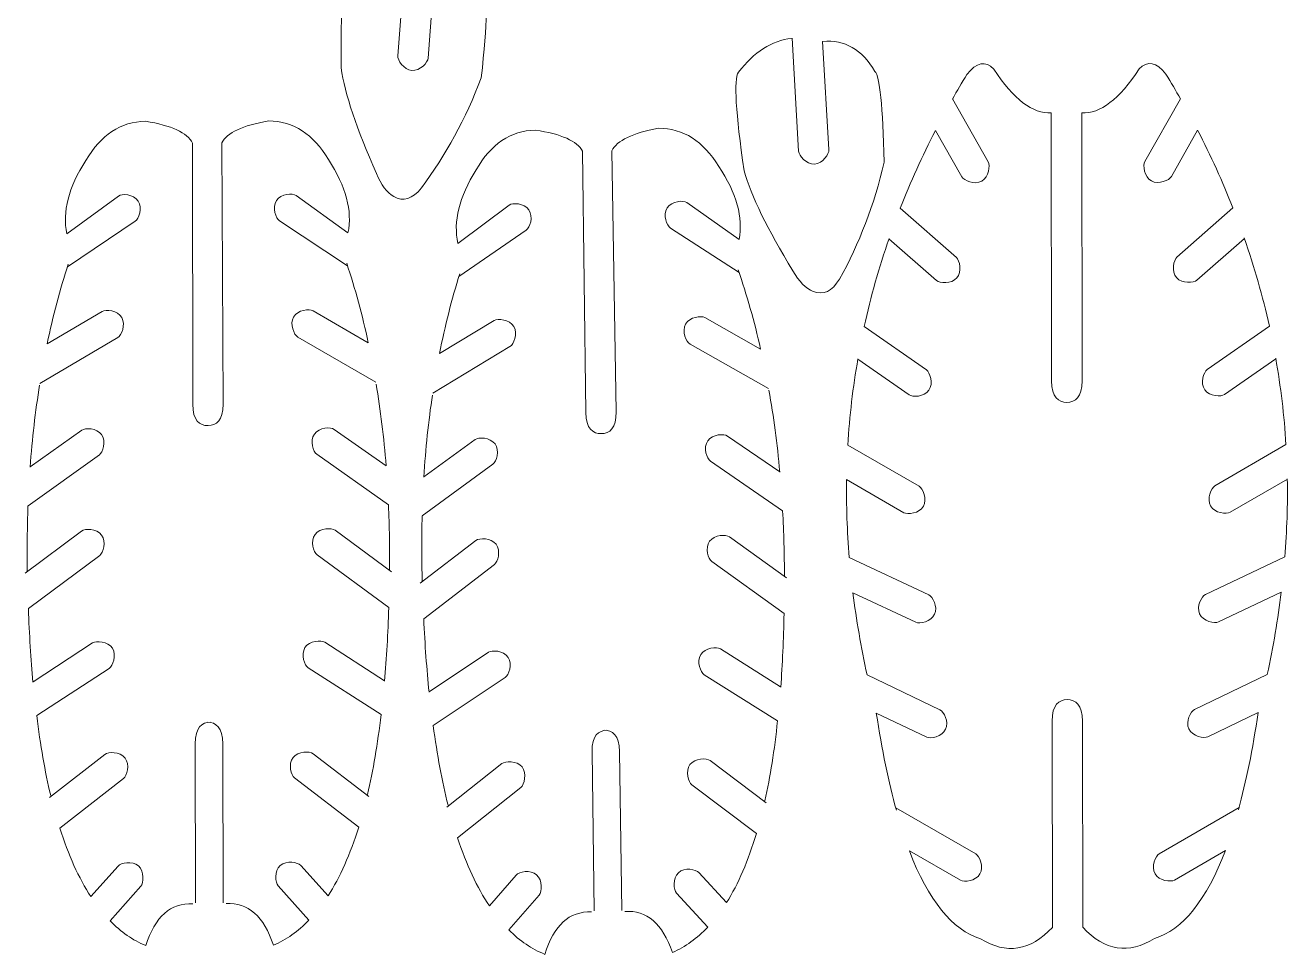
# Model space of a CAD drawing. Header units: inches. Extents: x -21 to 9.5, y -5.9 to 17.7.
# Drawn here: x -20.68 to -12.14, y -5.57 to 0.71 of the extents above; entities that cross this region are included whole.
import ezdxf

# ---------------------------------------------------------------- set-up
doc = ezdxf.new("R2010")
doc.units = ezdxf.units.IN
doc.header["$MEASUREMENT"] = 0
doc.layers.add('Layer 1', color=7, linetype='Continuous')

msp = doc.modelspace()

# ---------------------------------------------------------------- linework, layer by layer
at = {"layer": 'Layer 1', "color": 1, "lineweight": 9}
for points, knots in [([(-17.9033, 1.2197), (-17.7531, 1.2128), (-17.6451, 1.1303), (-17.5793, 0.9721), (-17.5793, 0.9721), (-17.5511, 0.9354), (-17.5574, 0.73), (-17.5982, 0.3557), (-17.5982, 0.3557), (-17.7039, 0.0785), (-17.8389, -0.1696), (-18.0032, -0.3885), (-18.0032, -0.3885), (-18.0637, -0.4639), (-18.1262, -0.4834), (-18.1906, -0.447), (-18.1906, -0.447), (-18.2379, -0.4207), (-18.2769, -0.3685), (-18.3076, -0.2904), (-18.3076, -0.2904), (-18.4414, 0.0097), (-18.5209, 0.2476), (-18.5458, 0.4232), (-18.5458, 0.4232), (-18.5504, 0.8201), (-18.5336, 1.0419), (-18.4953, 1.0886), (-18.4953, 1.0886), (-18.3731, 1.2106), (-18.2439, 1.2704), (-18.1078, 1.2679)], [0, 0, 0, 0, 0.125, 0.125, 0.125, 0.125, 0.25, 0.25, 0.25, 0.25, 0.375, 0.375, 0.375, 0.375, 0.5, 0.5, 0.5, 0.5, 0.625, 0.625, 0.625, 0.625, 0.75, 0.75, 0.75, 0.75, 0.875, 0.875, 0.875, 0.875, 1, 1, 1, 1]), ([(-17.9033, 1.2197), (-17.9033, 1.2197), (-17.9577, 0.4894), (-17.9577, 0.4894), (-17.9577, 0.4894), (-17.9598, 0.4608), (-18.0109, 0.401), (-18.0673, 0.4053), (-18.0673, 0.4053), (-18.0673, 0.4053), (-18.0673, 0.4053), (-18.0673, 0.4053), (-18.0673, 0.4053), (-18.1236, 0.4096), (-18.1649, 0.4765), (-18.1627, 0.5051), (-18.1627, 0.5051), (-18.1627, 0.5051), (-18.1042, 1.2679), (-18.1042, 1.2679)], [0, 0, 0, 0, 0.2, 0.2, 0.2, 0.2, 0.4, 0.4, 0.4, 0.4, 0.6, 0.6, 0.6, 0.6, 0.8, 0.8, 0.8, 0.8, 1, 1, 1, 1]), ([(-15.289, 0.6019), (-15.1393, 0.615), (-15.0213, 0.5474), (-14.9351, 0.3994), (-14.9351, 0.3994), (-14.9023, 0.3667), (-14.8813, 0.1623), (-14.8722, -0.2141), (-14.8722, -0.2141), (-14.9402, -0.5029), (-15.0411, -0.7666), (-15.175, -1.0054), (-15.175, -1.0054), (-15.225, -1.0881), (-15.2843, -1.1157), (-15.353, -1.0882), (-15.353, -1.0882), (-15.4034, -1.0684), (-15.449, -1.0218), (-15.4897, -0.9485), (-15.4897, -0.9485), (-15.6621, -0.6687), (-15.7724, -0.4435), (-15.8204, -0.2727), (-15.8204, -0.2727), (-15.8775, 0.1201), (-15.8903, 0.3422), (-15.8585, 0.3935), (-15.8585, 0.3935), (-15.7535, 0.5306), (-15.6334, 0.607), (-15.4981, 0.6226)], [0, 0, 0, 0, 0.125, 0.125, 0.125, 0.125, 0.25, 0.25, 0.25, 0.25, 0.375, 0.375, 0.375, 0.375, 0.5, 0.5, 0.5, 0.5, 0.625, 0.625, 0.625, 0.625, 0.75, 0.75, 0.75, 0.75, 0.875, 0.875, 0.875, 0.875, 1, 1, 1, 1]), ([(-15.289, 0.6019), (-15.289, 0.6019), (-15.2462, -0.1292), (-15.2462, -0.1292), (-15.2462, -0.1292), (-15.2445, -0.1578), (-15.2872, -0.2239), (-15.3437, -0.2271), (-15.3437, -0.2271), (-15.3437, -0.2271), (-15.3437, -0.2271), (-15.3437, -0.2271), (-15.3437, -0.2271), (-15.4001, -0.2303), (-15.4499, -0.1694), (-15.4515, -0.1408), (-15.4515, -0.1408), (-15.4515, -0.1408), (-15.4946, 0.623), (-15.4946, 0.623)], [0, 0, 0, 0, 0.2, 0.2, 0.2, 0.2, 0.4, 0.4, 0.4, 0.4, 0.6, 0.6, 0.6, 0.6, 0.8, 0.8, 0.8, 0.8, 1, 1, 1, 1]), ([(-13.7427, 0.1186), (-13.8678, 0.1111), (-13.9973, 0.2098), (-14.1314, 0.4147), (-14.1314, 0.4147), (-14.188, 0.4733), (-14.2486, 0.4612), (-14.3132, 0.3785)], [0, 0, 0, 0, 0.5, 0.5, 0.5, 0.5, 1, 1, 1, 1]), ([(-13.5363, 0.1189), (-13.4112, 0.1117), (-13.2819, 0.2108), (-13.1483, 0.416), (-13.1483, 0.416), (-13.0919, 0.4747), (-13.0313, 0.4628), (-12.9664, 0.3802)], [0, 0, 0, 0, 0.5, 0.5, 0.5, 0.5, 1, 1, 1, 1]), ([(-14.5258, -0.0007), (-14.5258, -0.0007), (-14.3478, -0.3136), (-14.3478, -0.3136), (-14.3478, -0.3136), (-14.3336, -0.3385), (-14.2619, -0.3709), (-14.2128, -0.3429), (-14.2128, -0.3429), (-14.2128, -0.3429), (-14.2128, -0.3429), (-14.2128, -0.3429), (-14.2128, -0.3429), (-14.1636, -0.3149), (-14.1549, -0.2368), (-14.169, -0.2119), (-14.169, -0.2119), (-14.169, -0.2119), (-14.4106, 0.2125), (-14.4106, 0.2125)], [0, 0, 0, 0, 0.2, 0.2, 0.2, 0.2, 0.4, 0.4, 0.4, 0.4, 0.6, 0.6, 0.6, 0.6, 0.8, 0.8, 0.8, 0.8, 1, 1, 1, 1]), ([(-12.7528, 0.0016), (-12.7528, 0.0016), (-12.93, -0.3117), (-12.93, -0.3117), (-12.93, -0.3117), (-12.9442, -0.3367), (-13.0157, -0.3692), (-13.065, -0.3414), (-13.065, -0.3414), (-13.065, -0.3414), (-13.065, -0.3414), (-13.065, -0.3414), (-13.065, -0.3414), (-13.1142, -0.3135), (-13.1232, -0.2354), (-13.1091, -0.2105), (-13.1091, -0.2105), (-13.1091, -0.2105), (-12.8686, 0.2146), (-12.8686, 0.2146)], [0, 0, 0, 0, 0.2, 0.2, 0.2, 0.2, 0.4, 0.4, 0.4, 0.4, 0.6, 0.6, 0.6, 0.6, 0.8, 0.8, 0.8, 0.8, 1, 1, 1, 1]), ([(-13.7427, 0.1186), (-13.7427, 0.1186), (-13.7401, -1.6936), (-13.7401, -1.6936), (-13.7401, -1.6936), (-13.7399, -1.8045), (-13.6935, -1.8386), (-13.6369, -1.8385), (-13.6369, -1.8385), (-13.6369, -1.8385), (-13.6369, -1.8385), (-13.6369, -1.8385)], [0, 0, 0, 0, 0.333333, 0.333333, 0.333333, 0.333333, 0.666667, 0.666667, 0.666667, 0.666667, 1, 1, 1, 1]), ([(-13.5363, 0.1189), (-13.5363, 0.1189), (-13.5341, -1.6933), (-13.5341, -1.6933), (-13.5341, -1.6933), (-13.534, -1.8042), (-13.5804, -1.8385), (-13.6369, -1.8385), (-13.6369, -1.8385), (-13.6369, -1.8385), (-13.6369, -1.8385), (-13.6369, -1.8385)], [0, 0, 0, 0, 0.333333, 0.333333, 0.333333, 0.333333, 0.666667, 0.666667, 0.666667, 0.666667, 1, 1, 1, 1]), ([(-19.5514, -0.0854), (-19.5874, -0.0158), (-19.6936, 0.0333), (-19.87, 0.062), (-19.87, 0.062), (-20.0375, 0.0584), (-20.1716, -0.0298), (-20.2724, -0.2023), (-20.2724, -0.2023), (-20.3904, -0.3856), (-20.4335, -0.551), (-20.4016, -0.6985)], [0, 0, 0, 0, 0.333333, 0.333333, 0.333333, 0.333333, 0.666667, 0.666667, 0.666667, 0.666667, 1, 1, 1, 1]), ([(-19.3537, -0.0848), (-19.3182, -0.015), (-19.2123, 0.0348), (-19.036, 0.0645), (-19.036, 0.0645), (-18.8686, 0.0619), (-18.7339, -0.0254), (-18.6321, -0.1973), (-18.6321, -0.1973), (-18.5129, -0.3798), (-18.4689, -0.545), (-18.4998, -0.6927)], [0, 0, 0, 0, 0.333333, 0.333333, 0.333333, 0.333333, 0.666667, 0.666667, 0.666667, 0.666667, 1, 1, 1, 1]), ([(-16.9126, -0.1412), (-16.9493, -0.072), (-17.0561, -0.0241), (-17.2328, 0.0026), (-17.2328, 0.0026), (-17.4002, -0.0029), (-17.5333, -0.0925), (-17.6322, -0.2662), (-17.6322, -0.2662), (-17.7481, -0.4508), (-17.7893, -0.6166), (-17.7558, -0.7638)], [0, 0, 0, 0, 0.333333, 0.333333, 0.333333, 0.333333, 0.666667, 0.666667, 0.666667, 0.666667, 1, 1, 1, 1]), ([(-16.7149, -0.1384), (-16.6802, -0.0682), (-16.5748, -0.0172), (-16.3989, 0.0145), (-16.3989, 0.0145), (-16.2314, 0.0138), (-16.0958, -0.072), (-15.992, -0.2428), (-15.992, -0.2428), (-15.8709, -0.424), (-15.8249, -0.5886), (-15.8543, -0.7367)], [0, 0, 0, 0, 0.333333, 0.333333, 0.333333, 0.333333, 0.666667, 0.666667, 0.666667, 0.666667, 1, 1, 1, 1]), ([(-19.3538, -0.0848), (-19.3538, -0.0848), (-19.3443, -1.8501), (-19.3443, -1.8501), (-19.3443, -1.8501), (-19.3437, -1.9611), (-19.3902, -1.9955), (-19.4467, -1.9956)], [0, 0, 0, 0, 0.5, 0.5, 0.5, 0.5, 1, 1, 1, 1]), ([(-19.5514, -0.0854), (-19.5514, -0.0854), (-19.55, -1.8508), (-19.55, -1.8508), (-19.55, -1.8508), (-19.5499, -1.9617), (-19.5033, -1.9958), (-19.4467, -1.9956)], [0, 0, 0, 0, 0.5, 0.5, 0.5, 0.5, 1, 1, 1, 1]), ([(-16.9126, -0.1412), (-16.9126, -0.1412), (-16.8914, -1.9065), (-16.8914, -1.9065), (-16.8914, -1.9065), (-16.8901, -2.0174), (-16.843, -2.0509), (-16.7865, -2.0501)], [0, 0, 0, 0, 0.5, 0.5, 0.5, 0.5, 1, 1, 1, 1]), ([(-16.7149, -0.1384), (-16.7149, -0.1384), (-16.6857, -1.9035), (-16.6857, -1.9035), (-16.6857, -1.9035), (-16.6839, -2.0144), (-16.73, -2.0493), (-16.7865, -2.0501)], [0, 0, 0, 0, 0.5, 0.5, 0.5, 0.5, 1, 1, 1, 1]), ([(-20.3976, -0.9214), (-20.3976, -0.9214), (-19.9385, -0.6143), (-19.9385, -0.6143), (-19.9385, -0.6143), (-19.9147, -0.5984), (-19.8876, -0.5246), (-19.919, -0.4776), (-19.919, -0.4776), (-19.919, -0.4776), (-19.919, -0.4776), (-19.919, -0.4776), (-19.919, -0.4776), (-19.9504, -0.4306), (-20.0297, -0.4264), (-20.0528, -0.4434), (-20.0528, -0.4434), (-20.0528, -0.4434), (-20.4016, -0.6985), (-20.4016, -0.6985)], [0, 0, 0, 0, 0.2, 0.2, 0.2, 0.2, 0.4, 0.4, 0.4, 0.4, 0.6, 0.6, 0.6, 0.6, 0.8, 0.8, 0.8, 0.8, 1, 1, 1, 1]), ([(-18.5024, -0.9156), (-18.5024, -0.9156), (-18.9634, -0.6113), (-18.9634, -0.6113), (-18.9634, -0.6113), (-18.9873, -0.5955), (-19.0149, -0.5219), (-18.9837, -0.4747), (-18.9837, -0.4747), (-18.9837, -0.4747), (-18.9837, -0.4747), (-18.9837, -0.4747), (-18.9837, -0.4747), (-18.9526, -0.4275), (-18.8734, -0.4229), (-18.8501, -0.4397), (-18.8501, -0.4397), (-18.8501, -0.4397), (-18.4998, -0.6927), (-18.4998, -0.6927)], [0, 0, 0, 0, 0.2, 0.2, 0.2, 0.2, 0.4, 0.4, 0.4, 0.4, 0.6, 0.6, 0.6, 0.6, 0.8, 0.8, 0.8, 0.8, 1, 1, 1, 1]), ([(-17.7494, -0.9866), (-17.7494, -0.9866), (-17.2937, -0.6744), (-17.2937, -0.6744), (-17.2937, -0.6744), (-17.2701, -0.6582), (-17.2438, -0.5841), (-17.2758, -0.5375), (-17.2758, -0.5375), (-17.2758, -0.5375), (-17.2758, -0.5375), (-17.2758, -0.5375), (-17.2758, -0.5375), (-17.3077, -0.4908), (-17.387, -0.4876), (-17.41, -0.5048), (-17.41, -0.5048), (-17.41, -0.5048), (-17.7558, -0.7638), (-17.7558, -0.7638)], [0, 0, 0, 0, 0.2, 0.2, 0.2, 0.2, 0.4, 0.4, 0.4, 0.4, 0.6, 0.6, 0.6, 0.6, 0.8, 0.8, 0.8, 0.8, 1, 1, 1, 1]), ([(-15.8543, -0.9596), (-15.8543, -0.9596), (-16.3187, -0.6605), (-16.3187, -0.6605), (-16.3187, -0.6605), (-16.3428, -0.645), (-16.3712, -0.5717), (-16.3406, -0.5241), (-16.3406, -0.5241), (-16.3406, -0.5241), (-16.3406, -0.5241), (-16.3406, -0.5241), (-16.3406, -0.5241), (-16.31, -0.4766), (-16.2308, -0.4711), (-16.2074, -0.4876), (-16.2074, -0.4876), (-16.2074, -0.4876), (-15.8543, -0.7367), (-15.8543, -0.7367)], [0, 0, 0, 0, 0.2, 0.2, 0.2, 0.2, 0.4, 0.4, 0.4, 0.4, 0.6, 0.6, 0.6, 0.6, 0.8, 0.8, 0.8, 0.8, 1, 1, 1, 1]), ([(-14.8404, -0.7331), (-14.8404, -0.7331), (-14.5189, -1.0141), (-14.5189, -1.0141), (-14.5189, -1.0141), (-14.4973, -1.033), (-14.419, -1.04), (-14.3818, -0.9974), (-14.3818, -0.9974), (-14.3818, -0.9974), (-14.3818, -0.9974), (-14.3818, -0.9974), (-14.3818, -0.9974), (-14.3446, -0.9549), (-14.362, -0.8782), (-14.3836, -0.8593), (-14.3836, -0.8593), (-14.3836, -0.8593), (-14.7641, -0.5266), (-14.7641, -0.5266)], [0, 0, 0, 0, 0.2, 0.2, 0.2, 0.2, 0.4, 0.4, 0.4, 0.4, 0.6, 0.6, 0.6, 0.6, 0.8, 0.8, 0.8, 0.8, 1, 1, 1, 1]), ([(-12.4363, -0.7299), (-12.4363, -0.7299), (-12.7571, -1.0118), (-12.7571, -1.0118), (-12.7571, -1.0118), (-12.7786, -1.0307), (-12.8569, -1.0379), (-12.8942, -0.9955), (-12.8942, -0.9955), (-12.8942, -0.9955), (-12.8942, -0.9955), (-12.8942, -0.9955), (-12.8942, -0.9955), (-12.9316, -0.953), (-12.9144, -0.8763), (-12.8928, -0.8574), (-12.8928, -0.8574), (-12.8928, -0.8574), (-12.5132, -0.5237), (-12.5132, -0.5237)], [0, 0, 0, 0, 0.2, 0.2, 0.2, 0.2, 0.4, 0.4, 0.4, 0.4, 0.6, 0.6, 0.6, 0.6, 0.8, 0.8, 0.8, 0.8, 1, 1, 1, 1]), ([(-20.5839, -1.7102), (-20.5839, -1.7102), (-20.0576, -1.4005), (-20.0576, -1.4005), (-20.0576, -1.4005), (-20.0329, -1.386), (-20.0016, -1.3139), (-20.0303, -1.2651), (-20.0303, -1.2651), (-20.0303, -1.2651), (-20.0303, -1.2651), (-20.0303, -1.2651), (-20.0303, -1.2651), (-20.059, -1.2164), (-20.1373, -1.2088), (-20.1619, -1.2233), (-20.1619, -1.2233), (-20.1619, -1.2233), (-20.5346, -1.4426), (-20.5346, -1.4426)], [0, 0, 0, 0, 0.2, 0.2, 0.2, 0.2, 0.4, 0.4, 0.4, 0.4, 0.6, 0.6, 0.6, 0.6, 0.8, 0.8, 0.8, 0.8, 1, 1, 1, 1]), ([(-18.3113, -1.7032), (-18.3113, -1.7032), (-18.8395, -1.3968), (-18.8395, -1.3968), (-18.8395, -1.3968), (-18.8643, -1.3824), (-18.896, -1.3105), (-18.8676, -1.2616), (-18.8676, -1.2616), (-18.8676, -1.2616), (-18.8676, -1.2616), (-18.8676, -1.2616), (-18.8676, -1.2616), (-18.8392, -1.2126), (-18.761, -1.2045), (-18.7362, -1.2189), (-18.7362, -1.2189), (-18.7362, -1.2189), (-18.3623, -1.4359), (-18.3623, -1.4359)], [0, 0, 0, 0, 0.2, 0.2, 0.2, 0.2, 0.4, 0.4, 0.4, 0.4, 0.6, 0.6, 0.6, 0.6, 0.8, 0.8, 0.8, 0.8, 1, 1, 1, 1]), ([(-17.9268, -1.7775), (-17.9268, -1.7775), (-17.404, -1.4619), (-17.404, -1.4619), (-17.404, -1.4619), (-17.3795, -1.4471), (-17.349, -1.3746), (-17.3782, -1.3262), (-17.3782, -1.3262), (-17.3782, -1.3262), (-17.3782, -1.3262), (-17.3782, -1.3262), (-17.3782, -1.3262), (-17.4075, -1.2778), (-17.4858, -1.271), (-17.5103, -1.2859), (-17.5103, -1.2859), (-17.5103, -1.2859), (-17.8804, -1.5093), (-17.8804, -1.5093)], [0, 0, 0, 0, 0.2, 0.2, 0.2, 0.2, 0.4, 0.4, 0.4, 0.4, 0.6, 0.6, 0.6, 0.6, 0.8, 0.8, 0.8, 0.8, 1, 1, 1, 1]), ([(-15.6545, -1.7451), (-15.6545, -1.7451), (-16.186, -1.4445), (-16.186, -1.4445), (-16.186, -1.4445), (-16.2109, -1.4304), (-16.2435, -1.3589), (-16.2157, -1.3096), (-16.2157, -1.3096), (-16.2157, -1.3096), (-16.2157, -1.3096), (-16.2157, -1.3096), (-16.2157, -1.3096), (-16.1878, -1.2604), (-16.1097, -1.2514), (-16.0848, -1.2655), (-16.0848, -1.2655), (-16.0848, -1.2655), (-15.7084, -1.4783), (-15.7084, -1.4783)], [0, 0, 0, 0, 0.2, 0.2, 0.2, 0.2, 0.4, 0.4, 0.4, 0.4, 0.6, 0.6, 0.6, 0.6, 0.8, 0.8, 0.8, 0.8, 1, 1, 1, 1]), ([(-15.0512, -1.547), (-15.0512, -1.547), (-14.7044, -1.7881), (-14.7044, -1.7881), (-14.7044, -1.7881), (-14.6809, -1.8045), (-14.6023, -1.8028), (-14.57, -1.7563), (-14.57, -1.7563), (-14.57, -1.7563), (-14.57, -1.7563), (-14.57, -1.7563), (-14.57, -1.7563), (-14.5377, -1.7099), (-14.5635, -1.6356), (-14.587, -1.6192), (-14.587, -1.6192), (-14.587, -1.6192), (-15.0079, -1.3266), (-15.0079, -1.3266)], [0, 0, 0, 0, 0.2, 0.2, 0.2, 0.2, 0.4, 0.4, 0.4, 0.4, 0.6, 0.6, 0.6, 0.6, 0.8, 0.8, 0.8, 0.8, 1, 1, 1, 1]), ([(-12.2234, -1.5433), (-12.2234, -1.5433), (-12.5695, -1.7853), (-12.5695, -1.7853), (-12.5695, -1.7853), (-12.593, -1.8017), (-12.6716, -1.8002), (-12.704, -1.7539), (-12.704, -1.7539), (-12.704, -1.7539), (-12.704, -1.7539), (-12.704, -1.7539), (-12.704, -1.7539), (-12.7364, -1.7075), (-12.7109, -1.6332), (-12.6874, -1.6168), (-12.6874, -1.6168), (-12.6874, -1.6168), (-12.2672, -1.323), (-12.2672, -1.323)], [0, 0, 0, 0, 0.2, 0.2, 0.2, 0.2, 0.4, 0.4, 0.4, 0.4, 0.6, 0.6, 0.6, 0.6, 0.8, 0.8, 0.8, 0.8, 1, 1, 1, 1]), ([(-20.6638, -2.5378), (-20.6638, -2.5378), (-20.1815, -2.1943), (-20.1815, -2.1943), (-20.1815, -2.1943), (-20.1582, -2.1776), (-20.1333, -2.1031), (-20.1661, -2.057), (-20.1661, -2.057), (-20.1661, -2.057), (-20.1661, -2.057), (-20.1661, -2.057), (-20.1661, -2.057), (-20.1989, -2.0109), (-20.2775, -2.0102), (-20.3009, -2.0268), (-20.3009, -2.0268), (-20.3009, -2.0268), (-20.6491, -2.2749), (-20.6491, -2.2749)], [0, 0, 0, 0, 0.2, 0.2, 0.2, 0.2, 0.4, 0.4, 0.4, 0.4, 0.6, 0.6, 0.6, 0.6, 0.8, 0.8, 0.8, 0.8, 1, 1, 1, 1]), ([(-18.2264, -2.5304), (-18.2264, -2.5304), (-18.7107, -2.1898), (-18.7107, -2.1898), (-18.7107, -2.1898), (-18.7342, -2.1733), (-18.7595, -2.0989), (-18.727, -2.0526), (-18.727, -2.0526), (-18.727, -2.0526), (-18.727, -2.0526), (-18.727, -2.0526), (-18.727, -2.0526), (-18.6945, -2.0063), (-18.6159, -2.0051), (-18.5924, -2.0215), (-18.5924, -2.0215), (-18.5924, -2.0215), (-18.2426, -2.2675), (-18.2426, -2.2675)], [0, 0, 0, 0, 0.2, 0.2, 0.2, 0.2, 0.4, 0.4, 0.4, 0.4, 0.6, 0.6, 0.6, 0.6, 0.8, 0.8, 0.8, 0.8, 1, 1, 1, 1]), ([(-17.9974, -2.6059), (-17.9974, -2.6059), (-17.519, -2.257), (-17.519, -2.257), (-17.519, -2.257), (-17.4959, -2.2401), (-17.4718, -2.1653), (-17.5051, -2.1196), (-17.5051, -2.1196), (-17.5051, -2.1196), (-17.5051, -2.1196), (-17.5051, -2.1196), (-17.5051, -2.1196), (-17.5384, -2.0739), (-17.6171, -2.074), (-17.6402, -2.0908), (-17.6402, -2.0908), (-17.6402, -2.0908), (-17.9857, -2.3428), (-17.9857, -2.3428)], [0, 0, 0, 0, 0.2, 0.2, 0.2, 0.2, 0.4, 0.4, 0.4, 0.4, 0.6, 0.6, 0.6, 0.6, 0.8, 0.8, 0.8, 0.8, 1, 1, 1, 1]), ([(-15.5603, -2.5712), (-15.5603, -2.5712), (-16.0484, -2.236), (-16.0484, -2.236), (-16.0484, -2.236), (-16.072, -2.2198), (-16.0982, -2.1457), (-16.0662, -2.099), (-16.0662, -2.099), (-16.0662, -2.099), (-16.0662, -2.099), (-16.0662, -2.099), (-16.0662, -2.099), (-16.0342, -2.0524), (-15.9556, -2.0503), (-15.9319, -2.0665), (-15.9319, -2.0665), (-15.9319, -2.0665), (-15.5794, -2.3085), (-15.5794, -2.3085)], [0, 0, 0, 0, 0.2, 0.2, 0.2, 0.2, 0.4, 0.4, 0.4, 0.4, 0.6, 0.6, 0.6, 0.6, 0.8, 0.8, 0.8, 0.8, 1, 1, 1, 1]), ([(-15.1271, -2.361), (-15.1271, -2.361), (-14.7389, -2.5845), (-14.7389, -2.5845), (-14.7389, -2.5845), (-14.7141, -2.5988), (-14.6359, -2.5904), (-14.6077, -2.5414), (-14.6077, -2.5414), (-14.6077, -2.5414), (-14.6077, -2.5414), (-14.6077, -2.5414), (-14.6077, -2.5414), (-14.5795, -2.4924), (-14.6115, -2.4206), (-14.6363, -2.4063), (-14.6363, -2.4063), (-14.6363, -2.4063), (-15.1186, -2.1285), (-15.1186, -2.1285)], [0, 0, 0, 0, 0.2, 0.2, 0.2, 0.2, 0.4, 0.4, 0.4, 0.4, 0.6, 0.6, 0.6, 0.6, 0.8, 0.8, 0.8, 0.8, 1, 1, 1, 1]), ([(-12.1454, -2.357), (-12.1454, -2.357), (-12.5329, -2.5816), (-12.5329, -2.5816), (-12.5329, -2.5816), (-12.5577, -2.596), (-12.6359, -2.5878), (-12.6643, -2.5389), (-12.6643, -2.5389), (-12.6643, -2.5389), (-12.6643, -2.5389), (-12.6643, -2.5389), (-12.6643, -2.5389), (-12.6926, -2.49), (-12.6608, -2.4181), (-12.636, -2.4037), (-12.636, -2.4037), (-12.636, -2.4037), (-12.1545, -2.1246), (-12.1545, -2.1246)], [0, 0, 0, 0, 0.2, 0.2, 0.2, 0.2, 0.4, 0.4, 0.4, 0.4, 0.6, 0.6, 0.6, 0.6, 0.8, 0.8, 0.8, 0.8, 1, 1, 1, 1]), ([(-20.6618, -3.2335), (-20.6618, -3.2335), (-20.1793, -2.8733), (-20.1793, -2.8733), (-20.1793, -2.8733), (-20.1563, -2.8562), (-20.133, -2.7811), (-20.1669, -2.7358), (-20.1669, -2.7358), (-20.1669, -2.7358), (-20.1669, -2.7358), (-20.1669, -2.7358), (-20.1669, -2.7358), (-20.2007, -2.6905), (-20.2793, -2.6914), (-20.3023, -2.7085), (-20.3023, -2.7085), (-20.3023, -2.7085), (-20.6829, -2.9927), (-20.6829, -2.9927)], [0, 0, 0, 0, 0.2, 0.2, 0.2, 0.2, 0.4, 0.4, 0.4, 0.4, 0.6, 0.6, 0.6, 0.6, 0.8, 0.8, 0.8, 0.8, 1, 1, 1, 1]), ([(-18.2241, -3.2261), (-18.2241, -3.2261), (-18.7088, -2.8688), (-18.7088, -2.8688), (-18.7088, -2.8688), (-18.7319, -2.8518), (-18.7556, -2.7769), (-18.7221, -2.7313), (-18.7221, -2.7313), (-18.7221, -2.7313), (-18.7221, -2.7313), (-18.7221, -2.7313), (-18.7221, -2.7313), (-18.6885, -2.6858), (-18.6099, -2.6863), (-18.5868, -2.7033), (-18.5868, -2.7033), (-18.5868, -2.7033), (-18.2044, -2.9851), (-18.2044, -2.9851)], [0, 0, 0, 0, 0.2, 0.2, 0.2, 0.2, 0.4, 0.4, 0.4, 0.4, 0.6, 0.6, 0.6, 0.6, 0.8, 0.8, 0.8, 0.8, 1, 1, 1, 1]), ([(-15.5501, -3.2668), (-15.5501, -3.2668), (-16.0389, -2.915), (-16.0389, -2.915), (-16.0389, -2.915), (-16.0621, -2.8983), (-16.0867, -2.8236), (-16.0536, -2.7777), (-16.0536, -2.7777), (-16.0536, -2.7777), (-16.0536, -2.7777), (-16.0536, -2.7777), (-16.0536, -2.7777), (-16.0206, -2.7318), (-15.942, -2.7314), (-15.9187, -2.7481), (-15.9187, -2.7481), (-15.9187, -2.7481), (-15.5332, -3.0256), (-15.5332, -3.0256)], [0, 0, 0, 0, 0.2, 0.2, 0.2, 0.2, 0.4, 0.4, 0.4, 0.4, 0.6, 0.6, 0.6, 0.6, 0.8, 0.8, 0.8, 0.8, 1, 1, 1, 1]), ([(-17.9876, -3.3016), (-17.9876, -3.3016), (-17.5092, -2.936), (-17.5092, -2.936), (-17.5092, -2.936), (-17.4864, -2.9186), (-17.464, -2.8432), (-17.4983, -2.7983), (-17.4983, -2.7983), (-17.4983, -2.7983), (-17.4983, -2.7983), (-17.4983, -2.7983), (-17.4983, -2.7983), (-17.5326, -2.7534), (-17.6112, -2.7552), (-17.634, -2.7726), (-17.634, -2.7726), (-17.634, -2.7726), (-18.0115, -3.061), (-18.0115, -3.061)], [0, 0, 0, 0, 0.2, 0.2, 0.2, 0.2, 0.4, 0.4, 0.4, 0.4, 0.6, 0.6, 0.6, 0.6, 0.8, 0.8, 0.8, 0.8, 1, 1, 1, 1]), ([(-15.0842, -3.1264), (-15.0842, -3.1264), (-14.6585, -3.3255), (-14.6585, -3.3255), (-14.6585, -3.3255), (-14.6325, -3.3377), (-14.5554, -3.3227), (-14.5314, -3.2715), (-14.5314, -3.2715), (-14.5314, -3.2715), (-14.5314, -3.2715), (-14.5314, -3.2715), (-14.5314, -3.2715), (-14.5074, -3.2203), (-14.5454, -3.1514), (-14.5713, -3.1393), (-14.5713, -3.1393), (-14.5713, -3.1393), (-15.1089, -2.8877), (-15.1089, -2.8877)], [0, 0, 0, 0, 0.2, 0.2, 0.2, 0.2, 0.4, 0.4, 0.4, 0.4, 0.6, 0.6, 0.6, 0.6, 0.8, 0.8, 0.8, 0.8, 1, 1, 1, 1]), ([(-12.1863, -3.1226), (-12.1863, -3.1226), (-12.6114, -3.3228), (-12.6114, -3.3228), (-12.6114, -3.3228), (-12.6373, -3.3351), (-12.7146, -3.3203), (-12.7387, -3.2691), (-12.7387, -3.2691), (-12.7387, -3.2691), (-12.7387, -3.2691), (-12.7387, -3.2691), (-12.7387, -3.2691), (-12.7628, -3.218), (-12.725, -3.149), (-12.6991, -3.1368), (-12.6991, -3.1368), (-12.6991, -3.1368), (-12.1621, -2.8839), (-12.1621, -2.8839)], [0, 0, 0, 0, 0.2, 0.2, 0.2, 0.2, 0.4, 0.4, 0.4, 0.4, 0.6, 0.6, 0.6, 0.6, 0.8, 0.8, 0.8, 0.8, 1, 1, 1, 1]), ([(-20.6057, -3.9569), (-20.6057, -3.9569), (-20.1148, -3.6376), (-20.1148, -3.6376), (-20.1148, -3.6376), (-20.0908, -3.6219), (-20.0627, -3.5485), (-20.0936, -3.5011), (-20.0936, -3.5011), (-20.0936, -3.5011), (-20.0936, -3.5011), (-20.0936, -3.5011), (-20.0936, -3.5011), (-20.1244, -3.4537), (-20.2029, -3.4496), (-20.2269, -3.4652), (-20.2269, -3.4652), (-20.2269, -3.4652), (-20.6304, -3.7277), (-20.6304, -3.7277)], [0, 0, 0, 0, 0.2, 0.2, 0.2, 0.2, 0.4, 0.4, 0.4, 0.4, 0.6, 0.6, 0.6, 0.6, 0.8, 0.8, 0.8, 0.8, 1, 1, 1, 1]), ([(-18.2758, -3.9498), (-18.2758, -3.9498), (-18.7686, -3.6334), (-18.7686, -3.6334), (-18.7686, -3.6334), (-18.7927, -3.618), (-18.8212, -3.5447), (-18.7907, -3.4971), (-18.7907, -3.4971), (-18.7907, -3.4971), (-18.7907, -3.4971), (-18.7907, -3.4971), (-18.7907, -3.4971), (-18.7601, -3.4495), (-18.6816, -3.4449), (-18.6575, -3.4604), (-18.6575, -3.4604), (-18.6575, -3.4604), (-18.2524, -3.7204), (-18.2524, -3.7204)], [0, 0, 0, 0, 0.2, 0.2, 0.2, 0.2, 0.4, 0.4, 0.4, 0.4, 0.6, 0.6, 0.6, 0.6, 0.8, 0.8, 0.8, 0.8, 1, 1, 1, 1]), ([(-15.5937, -3.9911), (-15.5937, -3.9911), (-16.0901, -3.6803), (-16.0901, -3.6803), (-16.0901, -3.6803), (-16.1144, -3.665), (-16.1437, -3.5921), (-16.1137, -3.5442), (-16.1137, -3.5442), (-16.1137, -3.5442), (-16.1137, -3.5442), (-16.1137, -3.5442), (-16.1137, -3.5442), (-16.0836, -3.4962), (-16.0052, -3.4907), (-15.9809, -3.506), (-15.9809, -3.506), (-15.9809, -3.506), (-15.573, -3.7614), (-15.573, -3.7614)], [0, 0, 0, 0, 0.2, 0.2, 0.2, 0.2, 0.4, 0.4, 0.4, 0.4, 0.6, 0.6, 0.6, 0.6, 0.8, 0.8, 0.8, 0.8, 1, 1, 1, 1]), ([(-17.9234, -4.0243), (-17.9234, -4.0243), (-17.4362, -3.6995), (-17.4362, -3.6995), (-17.4362, -3.6995), (-17.4123, -3.6836), (-17.3851, -3.6098), (-17.4164, -3.5627), (-17.4164, -3.5627), (-17.4164, -3.5627), (-17.4164, -3.5627), (-17.4164, -3.5627), (-17.4164, -3.5627), (-17.4478, -3.5157), (-17.5264, -3.5124), (-17.5502, -3.5283), (-17.5502, -3.5283), (-17.5502, -3.5283), (-17.9507, -3.7953), (-17.9507, -3.7953)], [0, 0, 0, 0, 0.2, 0.2, 0.2, 0.2, 0.4, 0.4, 0.4, 0.4, 0.6, 0.6, 0.6, 0.6, 0.8, 0.8, 0.8, 0.8, 1, 1, 1, 1]), ([(-14.9259, -3.9392), (-14.9259, -3.9392), (-14.5843, -4.1022), (-14.5843, -4.1022), (-14.5843, -4.1022), (-14.5584, -4.1146), (-14.4811, -4.1002), (-14.4567, -4.0492), (-14.4567, -4.0492), (-14.4567, -4.0492), (-14.4567, -4.0492), (-14.4567, -4.0492), (-14.4567, -4.0492), (-14.4324, -3.9982), (-14.4698, -3.929), (-14.4957, -3.9167), (-14.4957, -3.9167), (-14.4957, -3.9167), (-14.9881, -3.6817), (-14.9881, -3.6817)], [0, 0, 0, 0, 0.2, 0.2, 0.2, 0.2, 0.4, 0.4, 0.4, 0.4, 0.6, 0.6, 0.6, 0.6, 0.8, 0.8, 0.8, 0.8, 1, 1, 1, 1]), ([(-12.3425, -3.9358), (-12.3425, -3.9358), (-12.6836, -4.0998), (-12.6836, -4.0998), (-12.6836, -4.0998), (-12.7095, -4.1122), (-12.7868, -4.098), (-12.8113, -4.047), (-12.8113, -4.047), (-12.8113, -4.047), (-12.8113, -4.047), (-12.8113, -4.047), (-12.8113, -4.047), (-12.8358, -3.9961), (-12.7985, -3.9268), (-12.7727, -3.9144), (-12.7727, -3.9144), (-12.7727, -3.9144), (-12.2809, -3.6781), (-12.2809, -3.6781)], [0, 0, 0, 0, 0.2, 0.2, 0.2, 0.2, 0.4, 0.4, 0.4, 0.4, 0.6, 0.6, 0.6, 0.6, 0.8, 0.8, 0.8, 0.8, 1, 1, 1, 1]), ([(-13.6343, -3.8488), (-13.6343, -3.8488), (-13.6343, -3.8488), (-13.6343, -3.8488), (-13.6343, -3.8488), (-13.6908, -3.8489), (-13.7369, -3.8834), (-13.7368, -3.9942), (-13.7368, -3.9942), (-13.7368, -3.9942), (-13.7347, -5.3883), (-13.7347, -5.3883)], [0, 0, 0, 0, 0.333333, 0.333333, 0.333333, 0.333333, 0.666667, 0.666667, 0.666667, 0.666667, 1, 1, 1, 1]), ([(-13.6343, -3.8488), (-13.6343, -3.8488), (-13.6343, -3.8488), (-13.6343, -3.8488), (-13.6343, -3.8488), (-13.5777, -3.8488), (-13.5315, -3.8831), (-13.5314, -3.9939), (-13.5314, -3.9939), (-13.5314, -3.9939), (-13.5298, -5.3881), (-13.5298, -5.3881)], [0, 0, 0, 0, 0.333333, 0.333333, 0.333333, 0.333333, 0.666667, 0.666667, 0.666667, 0.666667, 1, 1, 1, 1]), ([(-19.5302, -5.2223), (-19.5302, -5.2223), (-19.5333, -4.147), (-19.5333, -4.147), (-19.5333, -4.147), (-19.5336, -4.0361), (-19.4874, -4.0017), (-19.4308, -4.0015)], [0, 0, 0, 0, 0.5, 0.5, 0.5, 0.5, 1, 1, 1, 1]), ([(-19.3435, -5.2217), (-19.3435, -5.2217), (-19.347, -4.1464), (-19.347, -4.1464), (-19.347, -4.1464), (-19.3474, -4.0355), (-19.3938, -4.0014), (-19.4503, -4.0016)], [0, 0, 0, 0, 0.5, 0.5, 0.5, 0.5, 1, 1, 1, 1]), ([(-16.8339, -5.2776), (-16.8339, -5.2776), (-16.8489, -4.2023), (-16.8489, -4.2023), (-16.8489, -4.2023), (-16.8505, -4.0914), (-16.8047, -4.0565), (-16.7482, -4.0557)], [0, 0, 0, 0, 0.5, 0.5, 0.5, 0.5, 1, 1, 1, 1]), ([(-16.6471, -5.2749), (-16.6471, -5.2749), (-16.6627, -4.1997), (-16.6627, -4.1997), (-16.6627, -4.1997), (-16.6643, -4.0888), (-16.7111, -4.0552), (-16.7676, -4.056)], [0, 0, 0, 0, 0.5, 0.5, 0.5, 0.5, 1, 1, 1, 1]), ([(-20.4495, -4.7167), (-20.4495, -4.7167), (-20.0178, -4.3811), (-20.0178, -4.3811), (-20.0178, -4.3811), (-19.9951, -4.3635), (-19.9734, -4.288), (-20.0081, -4.2433), (-20.0081, -4.2433), (-20.0081, -4.2433), (-20.0081, -4.2433), (-20.0081, -4.2433), (-20.0081, -4.2433), (-20.0428, -4.1987), (-20.1214, -4.2012), (-20.144, -4.2187), (-20.144, -4.2187), (-20.144, -4.2187), (-20.519, -4.5103), (-20.519, -4.5103)], [0, 0, 0, 0, 0.2, 0.2, 0.2, 0.2, 0.4, 0.4, 0.4, 0.4, 0.6, 0.6, 0.6, 0.6, 0.8, 0.8, 0.8, 0.8, 1, 1, 1, 1]), ([(-18.4273, -4.7105), (-18.4273, -4.7105), (-18.8611, -4.3776), (-18.8611, -4.3776), (-18.8611, -4.3776), (-18.8838, -4.3601), (-18.9061, -4.2847), (-18.8716, -4.2399), (-18.8716, -4.2399), (-18.8716, -4.2399), (-18.8716, -4.2399), (-18.8716, -4.2399), (-18.8716, -4.2399), (-18.8372, -4.195), (-18.7586, -4.197), (-18.7359, -4.2144), (-18.7359, -4.2144), (-18.7359, -4.2144), (-18.359, -4.5037), (-18.359, -4.5037)], [0, 0, 0, 0, 0.2, 0.2, 0.2, 0.2, 0.4, 0.4, 0.4, 0.4, 0.6, 0.6, 0.6, 0.6, 0.8, 0.8, 0.8, 0.8, 1, 1, 1, 1]), ([(-17.7587, -4.7823), (-17.7587, -4.7823), (-17.3308, -4.4419), (-17.3308, -4.4419), (-17.3308, -4.4419), (-17.3084, -4.424), (-17.2874, -4.3482), (-17.3226, -4.304), (-17.3226, -4.304), (-17.3226, -4.304), (-17.3226, -4.304), (-17.3226, -4.304), (-17.3226, -4.304), (-17.3578, -4.2597), (-17.4364, -4.2631), (-17.4588, -4.2809), (-17.4588, -4.2809), (-17.4588, -4.2809), (-17.8306, -4.5766), (-17.8306, -4.5766)], [0, 0, 0, 0, 0.2, 0.2, 0.2, 0.2, 0.4, 0.4, 0.4, 0.4, 0.6, 0.6, 0.6, 0.6, 0.8, 0.8, 0.8, 0.8, 1, 1, 1, 1]), ([(-15.7368, -4.7534), (-15.7368, -4.7534), (-16.1742, -4.4254), (-16.1742, -4.4254), (-16.1742, -4.4254), (-16.1971, -4.4082), (-16.2202, -4.333), (-16.1863, -4.2878), (-16.1863, -4.2878), (-16.1863, -4.2878), (-16.1863, -4.2878), (-16.1863, -4.2878), (-16.1863, -4.2878), (-16.1524, -4.2425), (-16.0738, -4.2437), (-16.0508, -4.2608), (-16.0508, -4.2608), (-16.0508, -4.2608), (-15.6708, -4.5458), (-15.6708, -4.5458)], [0, 0, 0, 0, 0.2, 0.2, 0.2, 0.2, 0.4, 0.4, 0.4, 0.4, 0.6, 0.6, 0.6, 0.6, 0.8, 0.8, 0.8, 0.8, 1, 1, 1, 1]), ([(-14.7024, -4.8708), (-14.7024, -4.8708), (-14.3561, -5.0703), (-14.3561, -5.0703), (-14.3561, -5.0703), (-14.3312, -5.0846), (-14.2531, -5.0762), (-14.2248, -5.0272), (-14.2248, -5.0272), (-14.2248, -5.0272), (-14.2248, -5.0272), (-14.2248, -5.0272), (-14.2248, -5.0272), (-14.1966, -4.9782), (-14.2286, -4.9064), (-14.2534, -4.8921), (-14.2534, -4.8921), (-14.2534, -4.8921), (-14.7949, -4.5802), (-14.7949, -4.5802)], [0, 0, 0, 0, 0.2, 0.2, 0.2, 0.2, 0.4, 0.4, 0.4, 0.4, 0.6, 0.6, 0.6, 0.6, 0.8, 0.8, 0.8, 0.8, 1, 1, 1, 1]), ([(-12.5635, -4.8679), (-12.5635, -4.8679), (-12.9093, -5.0684), (-12.9093, -5.0684), (-12.9093, -5.0684), (-12.9341, -5.0827), (-13.0123, -5.0746), (-13.0406, -5.0256), (-13.0406, -5.0256), (-13.0406, -5.0256), (-13.0406, -5.0256), (-13.0406, -5.0256), (-13.0406, -5.0256), (-13.069, -4.9767), (-13.0372, -4.9048), (-13.0124, -4.8904), (-13.0124, -4.8904), (-13.0124, -4.8904), (-12.4718, -4.5771), (-12.4718, -4.5771)], [0, 0, 0, 0, 0.2, 0.2, 0.2, 0.2, 0.4, 0.4, 0.4, 0.4, 0.6, 0.6, 0.6, 0.6, 0.8, 0.8, 0.8, 0.8, 1, 1, 1, 1]), ([(-13.5298, -5.3881), (-13.3804, -5.5472), (-13.2183, -5.5723), (-13.0433, -5.4635), (-13.0433, -5.4635), (-12.8529, -5.4057), (-12.6902, -5.2009), (-12.5635, -4.8679)], [0, 0, 0, 0, 0.5, 0.5, 0.5, 0.5, 1, 1, 1, 1]), ([(-20.1093, -5.3436), (-20.1093, -5.3436), (-19.9018, -5.1103), (-19.9018, -5.1103), (-19.9018, -5.1103), (-19.8827, -5.0889), (-19.875, -5.0106), (-19.9173, -4.973), (-19.9173, -4.973), (-19.9173, -4.973), (-19.9173, -4.973), (-19.9173, -4.973), (-19.9173, -4.973), (-19.9596, -4.9354), (-20.0364, -4.9522), (-20.0554, -4.9736), (-20.0554, -4.9736), (-20.0554, -4.9736), (-20.2393, -5.1804), (-20.2393, -5.1804)], [0, 0, 0, 0, 0.2, 0.2, 0.2, 0.2, 0.4, 0.4, 0.4, 0.4, 0.6, 0.6, 0.6, 0.6, 0.8, 0.8, 0.8, 0.8, 1, 1, 1, 1]), ([(-18.7636, -5.3395), (-18.7636, -5.3395), (-18.9726, -5.1074), (-18.9726, -5.1074), (-18.9726, -5.1074), (-18.9918, -5.0861), (-18.9999, -5.0079), (-18.9579, -4.9701), (-18.9579, -4.9701), (-18.9579, -4.9701), (-18.9579, -4.9701), (-18.9579, -4.9701), (-18.9579, -4.9701), (-18.9159, -4.9322), (-18.839, -4.9485), (-18.8198, -4.9698), (-18.8198, -4.9698), (-18.8198, -4.9698), (-18.6346, -5.1755), (-18.6346, -5.1755)], [0, 0, 0, 0, 0.2, 0.2, 0.2, 0.2, 0.4, 0.4, 0.4, 0.4, 0.6, 0.6, 0.6, 0.6, 0.8, 0.8, 0.8, 0.8, 1, 1, 1, 1]), ([(-13.7347, -5.3883), (-13.8837, -5.5478), (-14.0458, -5.5734), (-14.221, -5.4651), (-14.221, -5.4651), (-14.4115, -5.4078), (-14.5748, -5.2034), (-14.7024, -4.8707)], [0, 0, 0, 0, 0.5, 0.5, 0.5, 0.5, 1, 1, 1, 1]), ([(-17.4116, -5.4053), (-17.4116, -5.4053), (-17.2066, -5.1697), (-17.2066, -5.1697), (-17.2066, -5.1697), (-17.1878, -5.1481), (-17.181, -5.0697), (-17.2237, -5.0326), (-17.2237, -5.0326), (-17.2237, -5.0326), (-17.2237, -5.0326), (-17.2237, -5.0326), (-17.2237, -5.0326), (-17.2664, -4.9955), (-17.343, -5.0131), (-17.3618, -5.0347), (-17.3618, -5.0347), (-17.3618, -5.0347), (-17.5434, -5.2436), (-17.5434, -5.2436)], [0, 0, 0, 0, 0.2, 0.2, 0.2, 0.2, 0.4, 0.4, 0.4, 0.4, 0.6, 0.6, 0.6, 0.6, 0.8, 0.8, 0.8, 0.8, 1, 1, 1, 1]), ([(-16.066, -5.3861), (-16.066, -5.3861), (-16.2776, -5.1564), (-16.2776, -5.1564), (-16.2776, -5.1564), (-16.297, -5.1354), (-16.306, -5.0572), (-16.2644, -5.0189), (-16.2644, -5.0189), (-16.2644, -5.0189), (-16.2644, -5.0189), (-16.2644, -5.0189), (-16.2644, -5.0189), (-16.2228, -4.9806), (-16.1457, -4.996), (-16.1263, -5.0171), (-16.1263, -5.0171), (-16.1263, -5.0171), (-15.9388, -5.2207), (-15.9388, -5.2207)], [0, 0, 0, 0, 0.2, 0.2, 0.2, 0.2, 0.4, 0.4, 0.4, 0.4, 0.6, 0.6, 0.6, 0.6, 0.8, 0.8, 0.8, 0.8, 1, 1, 1, 1])]:
    msp.add_open_spline(points, degree=3, knots=knots, dxfattribs=at)
for points in [[(-14.4114, 0.2111), (-14.3797, 0.2671), (-14.347, 0.3229), (-14.3132, 0.3785)], [(-12.8678, 0.2132), (-12.8996, 0.269), (-12.9325, 0.3247), (-12.9664, 0.3802)], [(-12.5135, -0.5234), (-12.5833, -0.3467), (-12.6631, -0.1717), (-12.7528, 0.0016)], [(-14.7638, -0.5264), (-14.6944, -0.3495), (-14.6151, -0.1743), (-14.5258, -0.0007)], [(-15.0079, -1.3266), (-14.9636, -1.1232), (-14.9081, -0.929), (-14.839, -0.7297)], [(-12.2672, -1.323), (-12.312, -1.1198), (-12.3681, -0.9257), (-12.4377, -0.7266)], [(-20.5345, -1.4422), (-20.4955, -1.2556), (-20.448, -1.0762), (-20.3921, -0.9042)], [(-18.3624, -1.4356), (-18.4025, -1.2492), (-18.4511, -1.0701), (-18.508, -0.8984)], [(-17.8804, -1.509), (-17.8435, -1.3219), (-17.798, -1.142), (-17.744, -0.9694)], [(-15.7085, -1.478), (-15.7507, -1.292), (-15.8013, -1.1135), (-15.8602, -0.9425)], [(-15.1186, -2.1285), (-15.1071, -1.9313), (-15.0838, -1.7368), (-15.0503, -1.5436)], [(-12.1545, -2.1247), (-12.1664, -1.9275), (-12.1903, -1.733), (-12.2243, -1.5399)], [(-20.65, -2.2758), (-20.636, -2.0836), (-20.6145, -1.8987), (-20.5857, -1.7217)], [(-18.2418, -2.2685), (-18.257, -2.0764), (-18.2795, -1.8916), (-18.3094, -1.7147)], [(-17.9865, -2.3438), (-17.9747, -2.1515), (-17.9553, -1.9663), (-17.9285, -1.789)], [(-15.5786, -2.3095), (-15.5959, -2.1175), (-15.6205, -1.933), (-15.6524, -1.7565)], [(-15.1087, -2.8875), (-15.1233, -2.7105), (-15.1294, -2.5347), (-15.1269, -2.3605)], [(-12.1624, -2.8837), (-12.1482, -2.7066), (-12.1426, -2.5308), (-12.1455, -2.3566)], [(-20.669, -2.9834), (-20.6713, -2.8317), (-20.6698, -2.6835), (-20.6644, -2.5392)], [(-18.2184, -2.9759), (-18.217, -2.8242), (-18.2195, -2.676), (-18.2257, -2.5317)], [(-17.9976, -3.0515), (-18.0016, -2.8999), (-18.0018, -2.7517), (-17.998, -2.6073)], [(-15.5473, -3.0166), (-15.5476, -2.8649), (-15.5517, -2.7167), (-15.5596, -2.5725)], [(-14.9881, -3.6817), (-15.0288, -3.4956), (-15.0613, -3.3076), (-15.0842, -3.1264)], [(-12.2809, -3.6781), (-12.2406, -3.4919), (-12.2086, -3.3039), (-12.1863, -3.1226)], [(-20.631, -3.731), (-20.6451, -3.5754), (-20.6553, -3.4095), (-20.6618, -3.2335)], [(-18.2519, -3.7238), (-18.2387, -3.568), (-18.2295, -3.4021), (-18.2241, -3.2261)], [(-17.9512, -3.7987), (-17.9671, -3.6432), (-17.9792, -3.4775), (-17.9876, -3.3016)], [(-15.5723, -3.7648), (-15.5609, -3.6089), (-15.5536, -3.4429), (-15.5501, -3.2668)], [(-20.511, -4.4966), (-20.5497, -4.3351), (-20.5812, -4.1553), (-20.6057, -3.9569)], [(-18.3671, -4.49), (-18.3295, -4.3284), (-18.2991, -4.1483), (-18.2758, -3.9498)], [(-15.679, -4.5323), (-15.6432, -4.3702), (-15.6148, -4.1898), (-15.5937, -3.9911)], [(-14.7902, -4.5969), (-14.8427, -4.4074), (-14.888, -4.188), (-14.9258, -3.9392)], [(-12.4764, -4.5939), (-12.4244, -4.4042), (-12.3797, -4.1847), (-12.3425, -3.9358)], [(-17.8227, -4.5629), (-17.8632, -4.4019), (-17.8967, -4.2223), (-17.9234, -4.0243)], [(-20.2393, -5.1804), (-20.3211, -5.0553), (-20.3912, -4.8984), (-20.4495, -4.7167)], [(-18.6346, -5.1754), (-18.5537, -5.0499), (-18.4845, -4.8926), (-18.4273, -4.7105)], [(-17.5434, -5.2435), (-17.6265, -5.1194), (-17.6984, -4.9633), (-17.7587, -4.7823)], [(-15.9388, -5.2207), (-15.8593, -5.0942), (-15.7919, -4.9361), (-15.7368, -4.7534)], [(-19.5491, -5.2288), (-19.6991, -5.2211), (-19.8052, -5.3155), (-19.8673, -5.512)], [(-19.3246, -5.2281), (-19.1746, -5.2195), (-19.068, -5.3132), (-19.0046, -5.5094)], [(-16.8526, -5.2842), (-17.0027, -5.2782), (-17.1077, -5.3738), (-17.1677, -5.571)], [(-16.6281, -5.281), (-16.4783, -5.2707), (-16.3706, -5.3633), (-16.305, -5.5587)], [(-19.8673, -5.512), (-19.9564, -5.474), (-20.0347, -5.4205), (-20.1093, -5.3436)], [(-19.0046, -5.5094), (-18.9157, -5.4709), (-18.8378, -5.4168), (-18.7636, -5.3395)], [(-17.1677, -5.571), (-17.2572, -5.534), (-17.3361, -5.4813), (-17.4116, -5.4053)], [(-16.305, -5.5587), (-16.2166, -5.5192), (-16.1393, -5.4643), (-16.066, -5.3861)]]:
    msp.add_open_spline(points, degree=3, dxfattribs=at)

doc.saveas('drawing.dxf')
